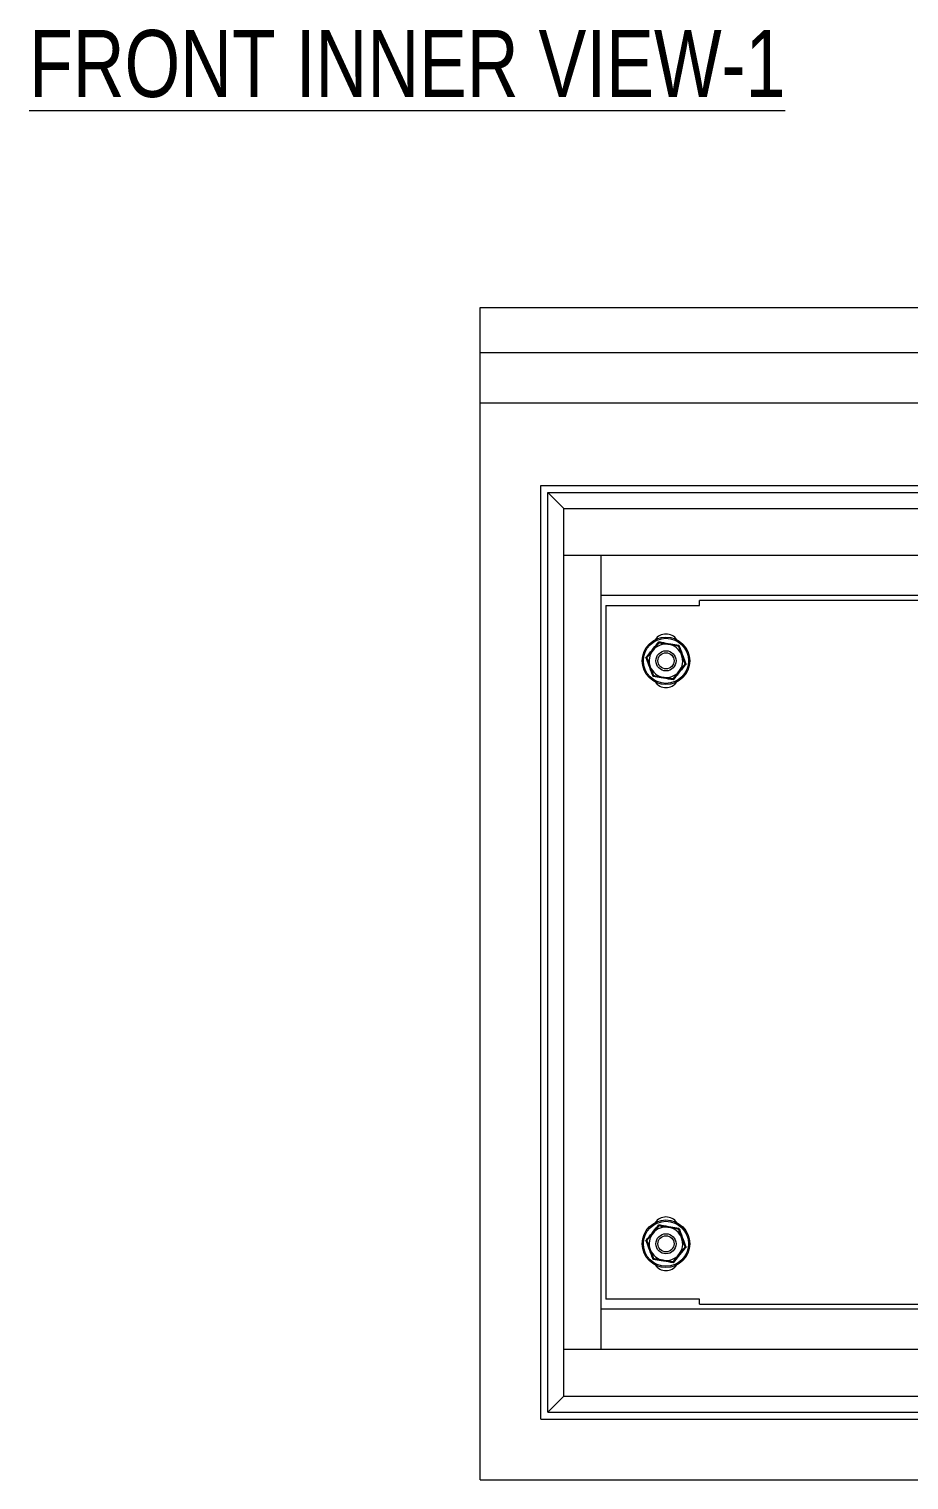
# Model space of a CAD drawing. Header units: millimetres. Extents: x 1826 to 4911, y 1366 to 3557.
# Drawn here: x 3516 to 3910, y 1759 to 2409 of the extents above; entities that cross this region are included whole.
import ezdxf

# ---------------------------------------------------------------- set-up
doc = ezdxf.new("R2010")
doc.units = ezdxf.units.MM
doc.layers.add('FRAME070', color=5, linetype='Continuous')
doc.styles.add('TAMCO', font='cordia.shx', dxfattribs={"width": 0.8, "height": 25})

msp = doc.modelspace()

# ---------------------------------------------------------------- linework, layer by layer
at = {"color": 7, "linetype": 'Continuous', "lineweight": 9}
for p, q in [((3717.98, 2283.92), (4137.98, 2283.92)), ((3717.98, 1758.92), (3717.98, 2283.92)), ((3717.98, 2263.64), (4137.98, 2263.64)), ((3717.98, 2241.14), (4137.98, 2241.14)), ((3745.17, 1786.11), (3745.17, 2204.23)), ((3745.17, 2204.23), (4110.79, 2204.23)), ((3755.48, 2193.92), (3748.35, 2201.05)), ((3748.35, 2201.05), (4107.61, 2201.05)), ((3748.35, 1789.29), (3748.35, 2201.05)), ((3755.48, 2193.92), (4100.48, 2193.92)), ((3755.48, 1796.42), (3755.48, 2193.92)), ((3755.48, 2172.92), (4100.48, 2172.92)), ((3771.98, 2172.92), (3771.98, 1817.42)), ((3771.98, 2172.92), (3771.98, 2154.92)), ((4083.98, 2154.92), (3771.98, 2154.92)), ((3774.23, 2150.42), (3816.23, 2150.42)), ((3774.23, 2150.42), (3774.23, 1839.92)), ((4039.73, 2152.67), (3816.23, 2152.67)), ((3816.23, 2150.42), (3816.23, 2152.67)), ((3816.23, 1839.92), (3774.23, 1839.92)), ((3816.23, 1837.67), (3816.23, 1839.92)), ((4083.98, 1835.42), (3771.98, 1835.42)), ((3816.23, 1837.67), (4039.73, 1837.67)), ((3755.48, 1817.42), (4100.48, 1817.42)), ((3748.35, 1789.29), (3755.48, 1796.42)), ((3755.48, 1796.42), (4100.48, 1796.42)), ((3748.35, 1789.29), (4107.61, 1789.29)), ((3745.17, 1786.11), (4110.79, 1786.11)), ((3717.98, 1758.92), (4137.98, 1758.92))]:
    msp.add_line(p, q, dxfattribs=at)
for centre, radius in [((3801.23, 2125.67), 10.65), ((3801.23, 2125.67), 10.09), ((3801.23, 2125.67), 4.5), ((3801.23, 2125.67), 3.61), ((3801.23, 1864.67), 10.65), ((3801.23, 1864.67), 10.09), ((3801.23, 1864.67), 4.5), ((3801.23, 1864.67), 3.61)]:
    msp.add_circle(centre, radius, dxfattribs=at)
for centre, radius, start, end in [((3801.23, 2131.72), 5.95, 35.11924, 144.88076), ((3801.23, 2125.67), 7.5, 80.55881, 140.55881), ((3801.23, 2125.67), 7.5, 20.55881, 80.55881), ((3801.23, 2125.67), 7.5, 140.55881, 200.55881), ((3801.23, 2125.67), 7.5, 320.55881, 20.55881), ((3801.23, 2125.67), 7.5, 200.55881, 260.55881), ((3801.23, 2125.67), 7.5, 260.55881, 320.55881), ((3801.23, 2119.62), 5.95, 215.11924, 324.88076), ((3801.23, 1864.67), 7.5, 80.55881, 140.55881), ((3801.23, 1870.72), 5.95, 35.11924, 144.88076), ((3801.23, 1864.67), 7.5, 20.55881, 80.55881), ((3801.23, 1864.67), 7.5, 140.55881, 200.55881), ((3801.23, 1864.67), 7.5, 320.55881, 20.55881), ((3801.23, 1864.67), 7.5, 200.55881, 260.55881), ((3801.23, 1864.67), 7.5, 260.55881, 320.55881), ((3801.23, 1858.62), 5.95, 215.11924, 324.88076)]:
    msp.add_arc(centre, radius, start, end, dxfattribs=at)
for points, knots in [([(3792.25, 2127.16), (3792.48, 2127.43), (3793.62, 2128.8), (3795.58, 2131.16), (3797.26, 2133.23), (3798.03, 2134.19)], [0, 0, 0, 0, 0.118084, 0.592258, 1, 1, 1, 1]), ([(3795.44, 2130.43), (3796.19, 2131.35), (3797.13, 2132.5), (3798.01, 2133.56), (3798.19, 2133.78)], [0, 0, 0, 0, 0.801464, 1, 1, 1, 1]), ([(3798.19, 2133.78), (3798.18, 2133.78), (3798.18, 2133.8), (3798.15, 2133.89), (3798.1, 2134.02), (3798.06, 2134.13), (3798.03, 2134.19), (3798.03, 2134.19)], [0, 0, 0, 0, 0.236185, 0.4714, 0.732455, 0.992088, 1, 1, 1, 1]), ([(3798.03, 2134.19), (3798.38, 2134.13), (3800.13, 2133.82), (3803.16, 2133.3), (3805.79, 2132.89), (3807.01, 2132.7)], [0, 0, 0, 0, 0.118084, 0.592258, 1, 1, 1, 1]), ([(3798.19, 2133.78), (3799.44, 2133.57), (3800.85, 2133.33), (3802.31, 2133.09), (3802.46, 2133.07)], [0, 0, 0, 0, 0.896037, 1, 1, 1, 1]), ([(3802.46, 2133.07), (3803.63, 2132.87), (3805.09, 2132.63), (3806.46, 2132.4), (3806.73, 2132.36)], [0, 0, 0, 0, 0.801461, 1, 1, 1, 1]), ([(3807.01, 2132.7), (3807.01, 2132.69), (3806.97, 2132.65), (3806.89, 2132.55), (3806.8, 2132.45), (3806.74, 2132.37), (3806.73, 2132.36), (3806.73, 2132.36)], [0, 0, 0, 0, 0.007913, 0.267532, 0.528606, 0.763815, 1, 1, 1, 1]), ([(3806.73, 2132.36), (3806.86, 2132.01), (3807.35, 2130.71), (3807.87, 2129.33), (3808.25, 2128.3)], [0, 0, 0, 0, 0.263254, 1, 1, 1, 1]), ([(3807.01, 2132.7), (3807.13, 2132.36), (3807.74, 2130.69), (3808.81, 2127.81), (3809.76, 2125.33), (3810.2, 2124.18)], [0, 0, 0, 0, 0.118084, 0.592258, 1, 1, 1, 1]), ([(3795.45, 2118.64), (3795.33, 2118.97), (3794.72, 2120.64), (3793.65, 2123.53), (3792.69, 2126.01), (3792.25, 2127.16)], [0, 0, 0, 0, 0.118083, 0.592258, 1, 1, 1, 1]), ([(3792.69, 2127.09), (3792.68, 2127.09), (3792.67, 2127.09), (3792.57, 2127.11), (3792.43, 2127.13), (3792.32, 2127.15), (3792.25, 2127.16), (3792.25, 2127.16)], [0, 0, 0, 0, 0.236183, 0.471394, 0.732458, 0.992079, 1, 1, 1, 1]), ([(3792.69, 2127.09), (3793.5, 2128.07), (3794.4, 2129.17), (3795.34, 2130.31), (3795.44, 2130.43)], [0, 0, 0, 0, 0.896035, 1, 1, 1, 1]), ([(3792.69, 2127.09), (3792.81, 2126.75), (3793.3, 2125.45), (3793.82, 2124.06), (3794.21, 2123.03)], [0, 0, 0, 0, 0.263253, 1, 1, 1, 1]), ([(3808.25, 2128.3), (3808.33, 2128.1), (3808.83, 2126.76), (3809.34, 2125.39), (3809.75, 2124.29), (3809.77, 2124.25)], [0, 0, 0, 0, 0.148486, 0.965571, 1, 1, 1, 1]), ([(3794.21, 2123.03), (3794.28, 2122.83), (3794.78, 2121.49), (3795.3, 2120.12), (3795.71, 2119.02), (3795.73, 2118.98)], [0, 0, 0, 0, 0.148486, 0.965571, 1, 1, 1, 1]), ([(3795.73, 2118.98), (3795.72, 2118.98), (3795.71, 2118.97), (3795.65, 2118.89), (3795.56, 2118.78), (3795.49, 2118.69), (3795.45, 2118.64), (3795.45, 2118.64)], [0, 0, 0, 0, 0.236185, 0.471406, 0.732474, 0.992087, 1, 1, 1, 1]), ([(3804.42, 2117.15), (3804.07, 2117.21), (3802.32, 2117.52), (3799.3, 2118.04), (3796.66, 2118.45), (3795.45, 2118.64)], [0, 0, 0, 0, 0.118084, 0.592259, 1, 1, 1, 1]), ([(3800, 2118.27), (3798.83, 2118.47), (3797.36, 2118.71), (3796, 2118.94), (3795.73, 2118.98)], [0, 0, 0, 0, 0.801465, 1, 1, 1, 1]), ([(3804.27, 2117.56), (3803.01, 2117.77), (3801.61, 2118), (3800.15, 2118.24), (3800, 2118.27)], [0, 0, 0, 0, 0.896039, 1, 1, 1, 1]), ([(3807.02, 2120.9), (3806.27, 2119.99), (3805.32, 2118.84), (3804.44, 2117.77), (3804.27, 2117.56)], [0, 0, 0, 0, 0.801462, 1, 1, 1, 1]), ([(3810.2, 2124.18), (3809.98, 2123.9), (3808.83, 2122.54), (3806.87, 2120.18), (3805.2, 2118.11), (3804.42, 2117.15)], [0, 0, 0, 0, 0.118083, 0.592258, 1, 1, 1, 1]), ([(3809.77, 2124.25), (3808.96, 2123.26), (3808.06, 2122.16), (3807.12, 2121.02), (3807.02, 2120.9)], [0, 0, 0, 0, 0.896037, 1, 1, 1, 1]), ([(3810.2, 2124.18), (3810.2, 2124.18), (3810.14, 2124.19), (3810.02, 2124.21), (3809.88, 2124.23), (3809.79, 2124.24), (3809.78, 2124.25), (3809.77, 2124.25)], [0, 0, 0, 0, 0.007908, 0.26753, 0.528606, 0.763819, 1, 1, 1, 1]), ([(3804.42, 2117.15), (3804.42, 2117.15), (3804.4, 2117.21), (3804.36, 2117.32), (3804.31, 2117.45), (3804.28, 2117.54), (3804.27, 2117.55), (3804.27, 2117.56)], [0, 0, 0, 0, 0.007907, 0.267536, 0.528601, 0.763815, 1, 1, 1, 1]), ([(3792.25, 1866.16), (3792.48, 1866.43), (3793.62, 1867.8), (3795.58, 1870.16), (3797.26, 1872.23), (3798.03, 1873.19)], [0, 0, 0, 0, 0.118084, 0.592259, 1, 1, 1, 1]), ([(3795.44, 1869.43), (3796.19, 1870.35), (3797.13, 1871.5), (3798.01, 1872.56), (3798.19, 1872.78)], [0, 0, 0, 0, 0.801462, 1, 1, 1, 1]), ([(3798.19, 1872.78), (3798.18, 1872.78), (3798.18, 1872.8), (3798.15, 1872.89), (3798.1, 1873.02), (3798.06, 1873.13), (3798.03, 1873.19), (3798.03, 1873.19)], [0, 0, 0, 0, 0.236183, 0.471395, 0.732461, 0.992082, 1, 1, 1, 1]), ([(3798.03, 1873.19), (3798.38, 1873.13), (3800.13, 1872.82), (3803.16, 1872.3), (3805.79, 1871.89), (3807.01, 1871.7)], [0, 0, 0, 0, 0.118083, 0.592258, 1, 1, 1, 1]), ([(3798.19, 1872.78), (3799.44, 1872.57), (3800.85, 1872.33), (3802.31, 1872.09), (3802.46, 1872.07)], [0, 0, 0, 0, 0.896037, 1, 1, 1, 1]), ([(3802.46, 1872.07), (3803.63, 1871.87), (3805.09, 1871.63), (3806.46, 1871.4), (3806.73, 1871.36)], [0, 0, 0, 0, 0.801462, 1, 1, 1, 1]), ([(3807.01, 1871.7), (3807.01, 1871.69), (3806.97, 1871.65), (3806.89, 1871.55), (3806.8, 1871.45), (3806.74, 1871.37), (3806.73, 1871.36), (3806.73, 1871.36)], [0, 0, 0, 0, 0.007913, 0.267538, 0.528604, 0.763816, 1, 1, 1, 1]), ([(3806.73, 1871.36), (3806.86, 1871.01), (3807.35, 1869.71), (3807.87, 1868.33), (3808.25, 1867.3)], [0, 0, 0, 0, 0.263254, 1, 1, 1, 1]), ([(3807.01, 1871.7), (3807.13, 1871.36), (3807.74, 1869.69), (3808.81, 1866.81), (3809.76, 1864.33), (3810.2, 1863.18)], [0, 0, 0, 0, 0.118083, 0.592258, 1, 1, 1, 1]), ([(3795.45, 1857.64), (3795.33, 1857.97), (3794.72, 1859.64), (3793.65, 1862.53), (3792.69, 1865.01), (3792.25, 1866.16)], [0, 0, 0, 0, 0.118084, 0.592259, 1, 1, 1, 1]), ([(3792.69, 1866.09), (3792.68, 1866.09), (3792.67, 1866.09), (3792.57, 1866.11), (3792.43, 1866.13), (3792.32, 1866.15), (3792.25, 1866.16), (3792.25, 1866.16)], [0, 0, 0, 0, 0.236183, 0.471395, 0.732458, 0.99208, 1, 1, 1, 1]), ([(3792.69, 1866.09), (3793.5, 1867.07), (3794.4, 1868.17), (3795.34, 1869.31), (3795.44, 1869.43)], [0, 0, 0, 0, 0.896037, 1, 1, 1, 1]), ([(3792.69, 1866.09), (3792.81, 1865.75), (3793.3, 1864.45), (3793.82, 1863.06), (3794.21, 1862.03)], [0, 0, 0, 0, 0.263254, 1, 1, 1, 1]), ([(3808.25, 1867.3), (3808.33, 1867.1), (3808.83, 1865.76), (3809.34, 1864.39), (3809.75, 1863.29), (3809.77, 1863.25)], [0, 0, 0, 0, 0.148485, 0.965571, 1, 1, 1, 1]), ([(3794.21, 1862.03), (3794.28, 1861.83), (3794.78, 1860.49), (3795.3, 1859.12), (3795.71, 1858.02), (3795.73, 1857.98)], [0, 0, 0, 0, 0.148485, 0.965571, 1, 1, 1, 1]), ([(3795.73, 1857.98), (3795.72, 1857.98), (3795.71, 1857.97), (3795.65, 1857.89), (3795.56, 1857.78), (3795.49, 1857.69), (3795.45, 1857.64), (3795.45, 1857.64)], [0, 0, 0, 0, 0.236185, 0.471399, 0.73247, 0.992087, 1, 1, 1, 1]), ([(3800, 1857.27), (3798.83, 1857.47), (3797.36, 1857.71), (3796, 1857.94), (3795.73, 1857.98)], [0, 0, 0, 0, 0.801464, 1, 1, 1, 1]), ([(3807.02, 1859.9), (3806.27, 1858.99), (3805.32, 1857.84), (3804.44, 1856.77), (3804.27, 1856.56)], [0, 0, 0, 0, 0.801462, 1, 1, 1, 1]), ([(3810.2, 1863.18), (3809.98, 1862.9), (3808.83, 1861.54), (3806.87, 1859.18), (3805.2, 1857.11), (3804.42, 1856.15)], [0, 0, 0, 0, 0.118083, 0.592258, 1, 1, 1, 1]), ([(3809.77, 1863.25), (3808.96, 1862.26), (3808.06, 1861.16), (3807.12, 1860.02), (3807.02, 1859.9)], [0, 0, 0, 0, 0.896036, 1, 1, 1, 1]), ([(3810.2, 1863.18), (3810.2, 1863.18), (3810.14, 1863.19), (3810.02, 1863.21), (3809.88, 1863.23), (3809.79, 1863.24), (3809.78, 1863.25), (3809.77, 1863.25)], [0, 0, 0, 0, 0.007907, 0.267529, 0.528605, 0.763818, 1, 1, 1, 1]), ([(3804.42, 1856.15), (3804.07, 1856.21), (3802.32, 1856.52), (3799.3, 1857.04), (3796.66, 1857.45), (3795.45, 1857.64)], [0, 0, 0, 0, 0.118084, 0.592259, 1, 1, 1, 1]), ([(3804.27, 1856.56), (3803.01, 1856.77), (3801.61, 1857), (3800.15, 1857.24), (3800, 1857.27)], [0, 0, 0, 0, 0.896039, 1, 1, 1, 1]), ([(3804.42, 1856.15), (3804.42, 1856.15), (3804.4, 1856.21), (3804.36, 1856.32), (3804.31, 1856.45), (3804.28, 1856.54), (3804.27, 1856.55), (3804.27, 1856.56)], [0, 0, 0, 0, 0.007914, 0.267535, 0.528599, 0.763816, 1, 1, 1, 1])]:
    msp.add_open_spline(points, degree=3, knots=knots, dxfattribs=at)

# ---------------------------------------------------------------- texts
at = {"layer": 'FRAME070', "color": 0, "lineweight": 9, "insert": (3515.92, 2408.1), "char_height": 30, "attachment_point": 1, "style": 'TAMCO'}
msp.add_mtext('{\\LFRONT INNER VIEW-1}', dxfattribs=at)

doc.saveas('drawing.dxf')
